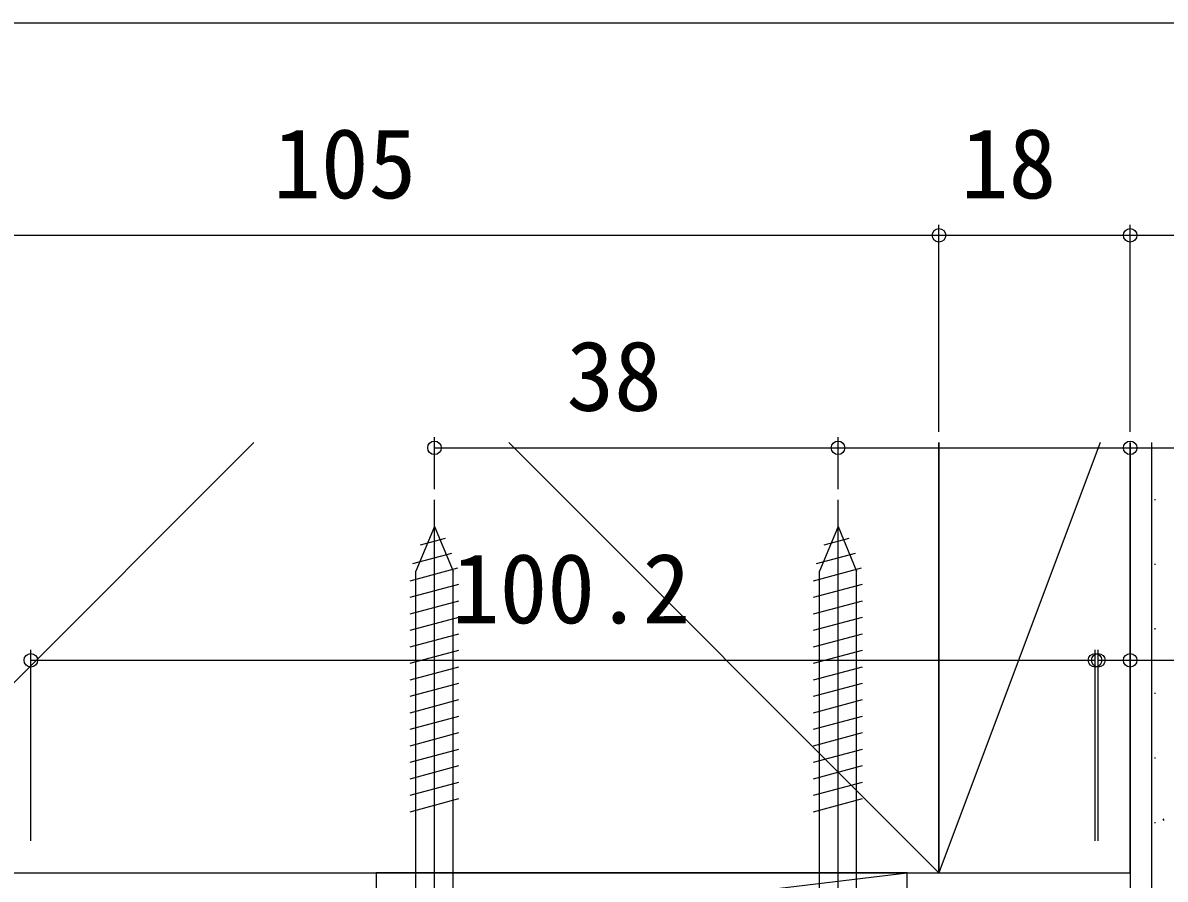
# Model space of a CAD drawing. Units: millimetres, scale not verified. Extents: x -525 to 525, y -808 to 806.
# Drawn here: x -372.8 to -265.2, y 371 to 451.6 of the extents above; entities that cross this region are included whole.
import ezdxf
from ezdxf.enums import TextEntityAlignment as Align

# ---------------------------------------------------------------- set-up
doc = ezdxf.new("R2010")
doc.units = ezdxf.units.MM
doc.header["$LTSCALE"] = 4
for name, color, linetype in [('0-5_YKK_13', 4, 'Continuous'), ('0-7_YKK_D', 6, 'Continuous'), ('0-9_YSS_K', 3, 'Continuous')]:
    doc.layers.add(name, color=color, linetype=linetype)
doc.styles.add('ＭＳ ゴシック', font='')
doc.styles.get('ＭＳ ゴシック').set_extended_font_data('MS Gothic')

msp = doc.modelspace()

# ---------------------------------------------------------------- linework, layer by layer
at = {"layer": '0-5_YKK_13'}
for p, q in [((-334, 359.2), (-334, 406.7)), ((-295.998, 359.2), (-295.998, 406.7)), ((-334, 404.2), (-335.75, 399.975)), ((-334, 404.2), (-332.25, 399.975)), ((-295.998, 404.2), (-297.748, 399.975)), ((-295.998, 404.2), (-294.248, 399.975)), ((-335.319, 402.453), (-332.945, 403.089)), ((-297.317, 402.453), (-294.942, 403.089)), ((-336.042, 400.706), (-332.366, 401.692)), ((-298.04, 400.706), (-294.364, 401.692)), ((-336.3, 399.084), (-331.787, 400.294)), ((-298.298, 399.084), (-293.785, 400.294)), ((-335.75, 364.2), (-335.75, 399.975)), ((-332.25, 364.2), (-332.25, 399.975)), ((-297.748, 364.2), (-297.748, 399.975)), ((-294.248, 364.2), (-294.248, 399.975)), ((-336.3, 397.532), (-331.7, 398.764)), ((-298.298, 397.532), (-293.698, 398.764)), ((-336.3, 395.979), (-331.7, 397.211)), ((-298.298, 395.979), (-293.698, 397.211)), ((-336.3, 394.426), (-331.7, 395.658)), ((-298.298, 394.426), (-293.698, 395.658)), ((-336.3, 392.873), (-331.7, 394.105)), ((-298.298, 392.873), (-293.698, 394.105)), ((-336.3, 391.32), (-331.7, 392.552)), ((-298.298, 391.32), (-293.698, 392.552)), ((-336.3, 389.767), (-331.7, 391)), ((-298.298, 389.767), (-293.698, 391)), ((-336.3, 388.214), (-331.7, 389.447)), ((-298.298, 388.214), (-293.698, 389.447)), ((-336.3, 386.661), (-331.7, 387.894)), ((-298.298, 386.661), (-293.698, 387.894)), ((-336.3, 385.108), (-331.7, 386.341)), ((-298.298, 385.108), (-293.698, 386.341)), ((-336.3, 383.555), (-331.7, 384.788)), ((-298.298, 383.555), (-293.698, 384.788)), ((-336.3, 382.002), (-331.7, 383.235)), ((-298.298, 382.002), (-293.698, 383.235)), ((-336.3, 380.45), (-331.7, 381.682)), ((-298.298, 380.45), (-293.698, 381.682)), ((-336.3, 378.897), (-331.7, 380.129)), ((-298.298, 378.897), (-293.698, 380.129)), ((-336.3, 377.344), (-331.7, 378.576)), ((-298.298, 377.344), (-293.698, 378.576))]:
    msp.add_line(p, q, dxfattribs=at)
at = {"layer": '0-7_YKK_D'}
for p, q in [((-422, 451.6), (-256, 451.6)), ((-286.5, 413.101), (-286.5, 432.6)), ((-286.5, 413.101), (-286.5, 432.6)), ((-268.5, 413.101), (-268.5, 432.6)), ((-268.5, 413.101), (-268.5, 432.6)), ((-391.5, 431.6), (-286.5, 431.6)), ((-286.5, 431.6), (-268.5, 431.6)), ((-334, 407.7), (-334, 412.6)), ((-295.998, 407.7), (-295.998, 412.6)), ((-295.998, 407.7), (-295.998, 412.6)), ((-334, 411.6), (-295.998, 411.6)), ((-268.5, 411.101), (-268.5, 410.6)), ((-372, 374.6), (-372, 392.6)), ((-271.8, 374.6), (-271.8, 392.6)), ((-271.5, 374.6), (-271.5, 392.6)), ((-268.5, 374.6), (-268.5, 392.6)), ((-372, 391.6), (-271.8, 391.6))]:
    msp.add_line(p, q, dxfattribs=at)
for points in [[(-268.5, 431.6), (-256, 431.6), (-230.2, 431.6)], [(-295.998, 411.6), (-268.5, 411.6), (-230.683, 411.6)], [(-271.5, 391.6), (-268.5, 391.6), (-247.033, 391.6)]]:
    msp.add_lwpolyline(points, dxfattribs=at)
for centre in [(-286.5, 431.6), (-286.5, 431.6), (-268.5, 431.6), (-268.5, 431.6), (-334, 411.6), (-295.998, 411.6), (-295.998, 411.6), (-268.5, 411.6), (-372, 391.6), (-271.8, 391.6), (-271.5, 391.6), (-268.5, 391.6)]:
    msp.add_circle(centre, 0.637, dxfattribs=at)
at = {"layer": '0-9_YSS_K'}
for p, q in [((-391.5, 371.6), (-351, 412.1)), ((-286.5, 371.6), (-327, 412.1)), ((-271.312, 412.101), (-286.5, 371.6)), ((-268.5, 412.101), (-268.5, 329.1)), ((-266.5, 412.101), (-266.5, 329.1)), ((-266.176, 406.773), (-266.176, 406.673)), ((-266.176, 400.693), (-266.176, 400.593)), ((-266.176, 394.613), (-266.176, 394.513)), ((-266.176, 388.533), (-266.176, 388.433)), ((-265.961, 382.935), (-265.954, 382.916)), ((-266.176, 382.453), (-266.176, 382.353)), ((-265.427, 376.683), (-265.317, 376.516)), ((-266.176, 376.373), (-266.176, 376.273)), ((-339.5, 365.6), (-289.5, 371.6))]:
    msp.add_line(p, q, dxfattribs=at)
for points in [[(-391.5, 412.101), (-391.5, 371.6), (-286.5, 371.6), (-286.5, 412.101)], [(-286.5, 412.101), (-286.5, 371.6), (-268.5, 371.6), (-268.5, 412.101)]]:
    msp.add_lwpolyline(points, dxfattribs=at)
msp.add_lwpolyline([(-339.5, 365.6), (-289.5, 365.6), (-289.5, 371.6), (-339.5, 371.6)], close=True, dxfattribs=at)

# ---------------------------------------------------------------- texts
at = {"layer": '0-7_YKK_D', "style": 'ＭＳ ゴシック'}
for s, p in [('105', (-349.176, 433.1)), ('18', (-284.429, 433.1)), ('38', (-321.57, 413.1)), ('100.2', (-332.351, 393.1))]:
    msp.add_text(s, height=6.598, dxfattribs=at).set_placement(p, align=Align.BOTTOM_LEFT)

doc.saveas('drawing.dxf')
